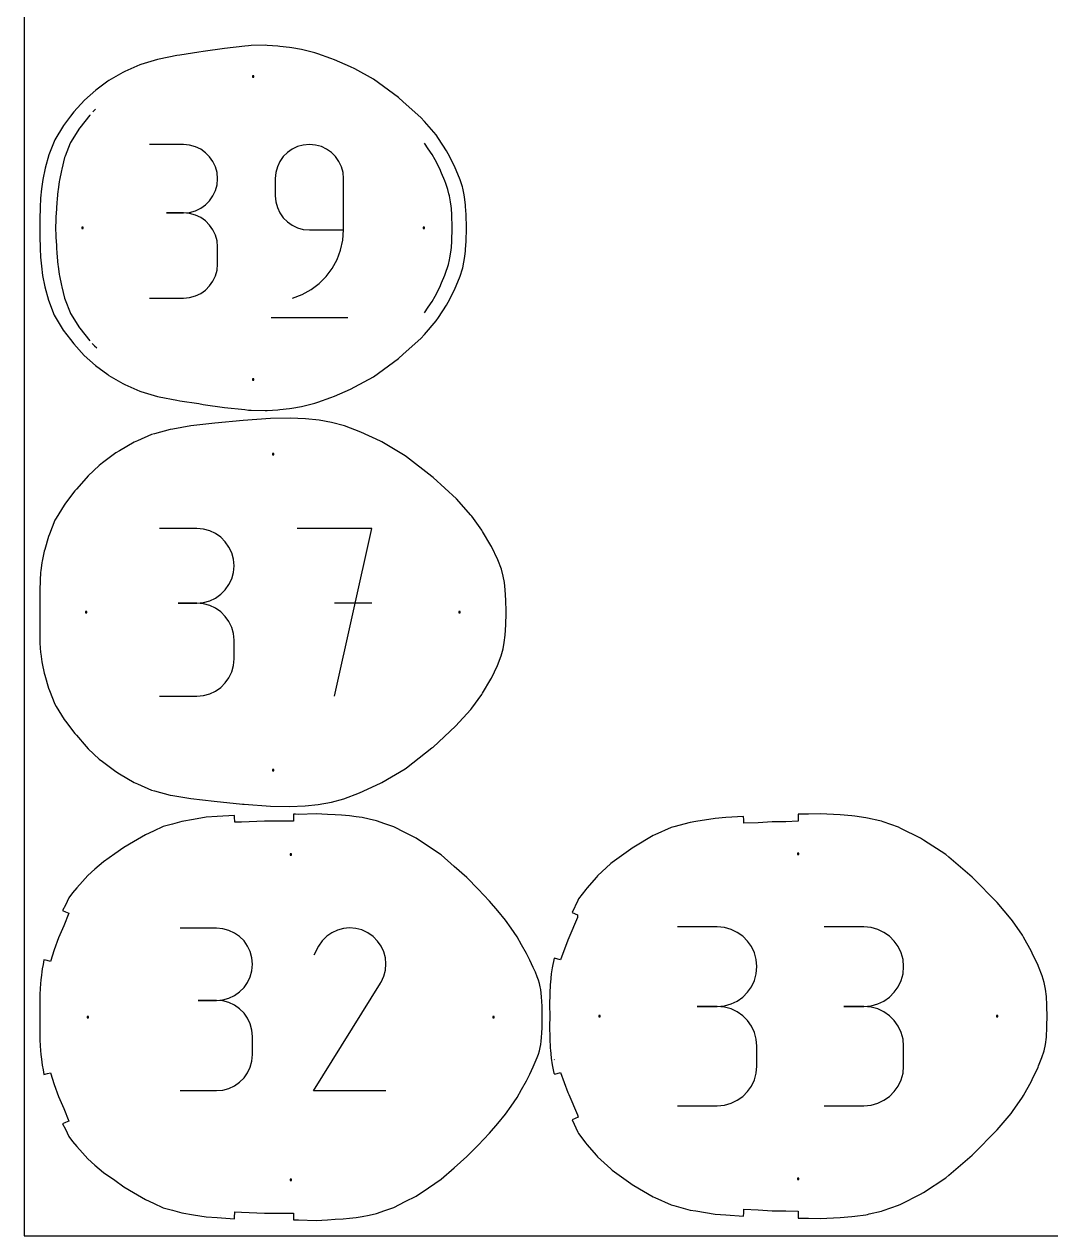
# Model space of a CAD drawing. Extents: x 0 to 90, y 0 to 90.
# Drawn here: x 0 to 43.8, y 0 to 51.7 of the extents above; entities that cross this region are included whole.
import ezdxf

# ---------------------------------------------------------------- set-up
doc = ezdxf.new("R2010")
doc.units = 0

msp = doc.modelspace()

# ---------------------------------------------------------------- linework, layer by layer
at = {"layer": 'annotation', "color": 1}
for p, q in [((2.805543, 47.859794), (2.366152, 47.319084)), ((2.806683, 47.861131), (2.805543, 47.859794)), ((3.038757, 48.105895), (2.925299, 47.99036)), ((2.354787, 47.304223), (1.981217, 46.693405)), ((2.355851, 47.3056), (2.354787, 47.304223)), ((2.366152, 47.319084), (2.355851, 47.3056)), ((1.956103, 46.652167), (1.745024, 46.098729)), ((1.981217, 46.693405), (1.956103, 46.652167)), ((6.798304, 46.594569), (5.341192, 46.594569)), ((7.060369, 46.571046), (6.798304, 46.594569)), ((7.306963, 46.503258), (7.060369, 46.571046)), ((11.911244, 46.578653), (11.664938, 46.510826)), ((12.172768, 46.602182), (11.911244, 46.578653)), ((12.434833, 46.578653), (12.172768, 46.602182)), ((12.172768, 46.602182), (12.172768, 46.602182)), ((12.681427, 46.510826), (12.434833, 46.578653)), ((17.239667, 46.420851), (17.086964, 46.65965)), ((1.745024, 46.098729), (1.72227, 46.040687)), ((7.533985, 46.395374), (7.306963, 46.503258)), ((7.737333, 46.251562), (7.533985, 46.395374)), ((7.912905, 46.075992), (7.737333, 46.251562)), ((8.056602, 45.872833), (7.912905, 46.075992)), ((11.058843, 46.082899), (10.914927, 45.879227)), ((11.234585, 46.258813), (11.058843, 46.082899)), ((11.438001, 46.402834), (11.234585, 46.258813)), ((11.664938, 46.510826), (11.438001, 46.402834)), ((12.908449, 46.402834), (12.681427, 46.510826)), ((13.111797, 46.258813), (12.908449, 46.402834)), ((13.287369, 46.082899), (13.111797, 46.258813)), ((13.431066, 45.879227), (13.287369, 46.082899)), ((17.407947, 46.178649), (17.239667, 46.420851)), ((17.537649, 45.944448), (17.412082, 46.172442)), ((1.605596, 45.550048), (1.589643, 45.489146)), ((1.72227, 46.040687), (1.605596, 45.550048)), ((8.16432, 45.646254), (8.056602, 45.872833)), ((8.231958, 45.400425), (8.16432, 45.646254)), ((10.806989, 45.651931), (10.739181, 45.405148)), ((10.914927, 45.879227), (10.806989, 45.651931)), ((13.538784, 45.651931), (13.431066, 45.879227)), ((13.606422, 45.405148), (13.538784, 45.651931)), ((17.732437, 45.566386), (17.537649, 45.944448)), ((17.81523, 45.381695), (17.732437, 45.566386)), ((1.495849, 45.018939), (1.443246, 44.665164)), ((1.508345, 45.079079), (1.495849, 45.018939)), ((1.589643, 45.489146), (1.508345, 45.079079)), ((8.255416, 45.139514), (8.231958, 45.400425)), ((8.231958, 44.877379), (8.255416, 45.139514)), ((8.255416, 45.139514), (8.255416, 45.139514)), ((10.739181, 45.405148), (10.715656, 45.143012)), ((10.715656, 45.143012), (10.715656, 44.413427)), ((13.62988, 45.143012), (13.606422, 45.405148)), ((13.62988, 42.954669), (13.62988, 45.143012)), ((13.62988, 45.143012), (13.62988, 45.143012)), ((17.950721, 45.056173), (17.81523, 45.381695)), ((17.999575, 44.928551), (17.950721, 45.056173)), ((1.43478, 44.604763), (1.404276, 44.279277)), ((1.443246, 44.665164), (1.43478, 44.604763)), ((8.056602, 44.4033), (8.16432, 44.630595)), ((8.16432, 44.630595), (8.231958, 44.877379)), ((18.080706, 44.686376), (17.999575, 44.928551)), ((18.125418, 44.500425), (18.080706, 44.686376)), ((18.153392, 44.403641), (18.125418, 44.500425)), ((1.397073, 44.160433), (1.376759, 43.839874)), ((1.399561, 44.219487), (1.397073, 44.160433)), ((1.404276, 44.279277), (1.399561, 44.219487)), ((7.533985, 43.879692), (7.737333, 44.023713)), ((7.737333, 44.023713), (7.912905, 44.199627)), ((7.912905, 44.199627), (8.056602, 44.4033)), ((10.715656, 44.413427), (10.715656, 44.413427)), ((10.715656, 44.413427), (10.739181, 44.151306)), ((10.739181, 44.151306), (10.806989, 43.90456)), ((18.170441, 44.317239), (18.153392, 44.403641)), ((18.199517, 44.154232), (18.170441, 44.317239)), ((18.219741, 43.965106), (18.199517, 44.154232)), ((1.35541, 43.506901), (1.353123, 43.442759)), ((1.376759, 43.839874), (1.35541, 43.506901)), ((6.798304, 43.680345), (6.068719, 43.680345)), ((6.068719, 43.680345), (6.798304, 43.680345)), ((6.798304, 43.680345), (7.060369, 43.703873)), ((7.060369, 43.656822), (6.798304, 43.680345)), ((6.798304, 43.680345), (6.798304, 43.680345)), ((7.060369, 43.703873), (7.306963, 43.771701)), ((7.306963, 43.589034), (7.060369, 43.656822)), ((7.306963, 43.771701), (7.533985, 43.879692)), ((7.533985, 43.48115), (7.306963, 43.589034)), ((7.737333, 43.337338), (7.533985, 43.48115)), ((10.806989, 43.90456), (10.914927, 43.677319)), ((10.914927, 43.677319), (11.058843, 43.473712)), ((11.058843, 43.473712), (11.234585, 43.297866)), ((18.230221, 43.869018), (18.219741, 43.965106)), ((18.248322, 43.604722), (18.230221, 43.869018)), ((18.256505, 43.478996), (18.248322, 43.604722)), ((18.265057, 43.177105), (18.256505, 43.478996)), ((1.352038, 43.376637), (1.341161, 43.036557)), ((1.341161, 43.036557), (1.352042, 42.696528)), ((1.353123, 43.442759), (1.352038, 43.376637)), ((7.912905, 43.161768), (7.737333, 43.337338)), ((8.056602, 42.958609), (7.912905, 43.161768)), ((8.16432, 42.73203), (8.056602, 42.958609)), ((11.234585, 43.297866), (11.438001, 43.15391)), ((11.438001, 43.15391), (11.664938, 43.045973)), ((11.664938, 43.045973), (11.911244, 42.978183)), ((11.911244, 42.978183), (12.172768, 42.954669)), ((12.172768, 42.954669), (13.62988, 42.954669)), ((13.597619, 42.512256), (13.62988, 42.954669)), ((18.265049, 42.896059), (18.268595, 43.036574)), ((18.268595, 43.036574), (18.265057, 43.177105)), ((1.352042, 42.696528), (1.353125, 42.630363)), ((1.353125, 42.630363), (1.374546, 42.295731)), ((8.231958, 42.486201), (8.16432, 42.73203)), ((8.255416, 42.22529), (8.231958, 42.486201)), ((13.50347, 42.087017), (13.597619, 42.512256)), ((18.23021, 42.20414), (18.248327, 42.468433)), ((18.248327, 42.468433), (18.256534, 42.594129)), ((18.256534, 42.594129), (18.265049, 42.896059)), ((1.374546, 42.295731), (1.376773, 42.233266)), ((1.376773, 42.233266), (1.397094, 41.912722)), ((1.397094, 41.912722), (1.399545, 41.853659)), ((8.255416, 41.495705), (8.255416, 42.22529)), ((8.255416, 42.22529), (8.255416, 42.22529)), ((13.351387, 41.684301), (13.50347, 42.087017)), ((18.170458, 41.755929), (18.199552, 41.918969)), ((18.199552, 41.918969), (18.219779, 42.10807)), ((18.219779, 42.10807), (18.23021, 42.20414)), ((1.399545, 41.853659), (1.404252, 41.793839)), ((1.404252, 41.793839), (1.434752, 41.468359)), ((1.434752, 41.468359), (1.443236, 41.407934)), ((1.443236, 41.407934), (1.495842, 41.05416)), ((8.231958, 41.234686), (8.255416, 41.495705)), ((13.145322, 41.309454), (13.351387, 41.684301)), ((18.080711, 41.386781), (18.108674, 41.483541)), ((18.108674, 41.483541), (18.153423, 41.669505)), ((18.153423, 41.669505), (18.170458, 41.755929)), ((1.495842, 41.05416), (1.50833, 40.994013)), ((1.50833, 40.994013), (1.589633, 40.583955)), ((8.056602, 40.762204), (8.16432, 40.988799)), ((8.16432, 40.988799), (8.231958, 41.234686)), ((12.587054, 40.664763), (12.889227, 40.967826)), ((12.889227, 40.967826), (13.145322, 41.309454)), ((17.815245, 40.691349), (17.950749, 41.016938)), ((17.950749, 41.016938), (17.999578, 41.144538)), ((17.999578, 41.144538), (18.080711, 41.386781)), ((1.589633, 40.583955), (1.605604, 40.523031)), ((1.605604, 40.523031), (1.72226, 40.032404)), ((7.533985, 40.239754), (7.737333, 40.383522)), ((7.737333, 40.383522), (7.912905, 40.559058)), ((7.912905, 40.559058), (8.056602, 40.762204)), ((11.860285, 40.195724), (12.242756, 40.405613)), ((12.242756, 40.405613), (12.587054, 40.664763)), ((17.537656, 40.128615), (17.732485, 40.506711)), ((17.732485, 40.506711), (17.815245, 40.691349)), ((1.72226, 40.032404), (1.745022, 39.97435)), ((1.745022, 39.97435), (1.956082, 39.420913)), ((5.341192, 40.040651), (6.798304, 40.040651)), ((6.798304, 40.040651), (7.060369, 40.06416)), ((6.798304, 40.040651), (6.798304, 40.040651)), ((7.060369, 40.06416), (7.306963, 40.131914)), ((7.306963, 40.131914), (7.533985, 40.239754)), ((11.443594, 40.040445), (11.860285, 40.195724)), ((11.443594, 40.040445), (11.443594, 40.040445)), ((17.23975, 39.652264), (17.407868, 39.894258)), ((17.41216, 39.900701), (17.537656, 40.128615)), ((1.956082, 39.420913), (1.981222, 39.379644)), ((1.981222, 39.379644), (2.354772, 38.768845)), ((17.087029, 39.41346), (17.23975, 39.652264)), ((10.533568, 39.220228), (13.814436, 39.220228)), ((2.354772, 38.768845), (2.355863, 38.767442)), ((2.355863, 38.767442), (2.366345, 38.753714)), ((2.366345, 38.753714), (2.80551, 38.213275)), ((2.80551, 38.213275), (2.80647, 38.21215)), ((2.901615, 38.108492), (3.00573, 38.006746)), ((3.00573, 38.006746), (3.092073, 37.919823)), ((7.363337, 30.200418), (5.771644, 30.200418)), ((7.649607, 30.174723), (7.363337, 30.200418)), ((7.918977, 30.100674), (7.649607, 30.174723)), ((8.166967, 29.982825), (7.918977, 30.100674)), ((14.830156, 30.208734), (11.642725, 30.208734)), ((13.236665, 23.040948), (14.830156, 30.208734)), ((8.389096, 29.825731), (8.166967, 29.982825)), ((8.580885, 29.633945), (8.389096, 29.825731)), ((8.737853, 29.412022), (8.580885, 29.633945)), ((8.85552, 29.164516), (8.737853, 29.412022)), ((8.929406, 28.895982), (8.85552, 29.164516)), ((8.95503, 28.610973), (8.929406, 28.895982)), ((8.929406, 28.324626), (8.95503, 28.610973)), ((8.95503, 28.610973), (8.95503, 28.610973)), ((8.737853, 27.806761), (8.85552, 28.05505)), ((8.85552, 28.05505), (8.929406, 28.324626)), ((8.389096, 27.392115), (8.580885, 27.584277)), ((8.580885, 27.584277), (8.737853, 27.806761)), ((7.363337, 27.017033), (6.566367, 27.017033)), ((6.566367, 27.017033), (7.363337, 27.017033)), ((7.363337, 27.017033), (7.649607, 27.042734)), ((7.649607, 26.991338), (7.363337, 27.017033)), ((7.363337, 27.017033), (7.363337, 27.017033)), ((7.649607, 27.042734), (7.918977, 27.116826)), ((7.918977, 26.917289), (7.649607, 26.991338)), ((7.918977, 27.116826), (8.166967, 27.234792)), ((8.166967, 26.79944), (7.918977, 26.917289)), ((8.166967, 27.234792), (8.389096, 27.392115)), ((14.830156, 27.016808), (13.236665, 27.016808)), ((8.389096, 26.642345), (8.166967, 26.79944)), ((8.580885, 26.450559), (8.389096, 26.642345)), ((8.737853, 26.228637), (8.580885, 26.450559)), ((8.85552, 25.981131), (8.737853, 26.228637)), ((8.929406, 25.712596), (8.85552, 25.981131)), ((8.95503, 25.427588), (8.929406, 25.712596)), ((8.95503, 24.630618), (8.95503, 25.427588)), ((8.95503, 25.427588), (8.95503, 25.427588)), ((8.85552, 24.076893), (8.929406, 24.34549)), ((8.929406, 24.34549), (8.95503, 24.630618)), ((8.580885, 23.607461), (8.737853, 23.829369)), ((8.737853, 23.829369), (8.85552, 24.076893)), ((8.166967, 23.258666), (8.389096, 23.415712)), ((8.389096, 23.415712), (8.580885, 23.607461)), ((5.771644, 23.041172), (7.363337, 23.041172)), ((7.363337, 23.041172), (7.649607, 23.066853)), ((7.363337, 23.041172), (7.363337, 23.041172)), ((7.649607, 23.066853), (7.918977, 23.140865)), ((7.918977, 23.140865), (8.166967, 23.258666)), ((8.380237, 17.825456), (8.380068, 17.825445)), ((2.030684, 14.375602), (2.030565, 14.37545)), ((8.200429, 13.138551), (6.657004, 13.138551)), ((8.478018, 13.113635), (8.200429, 13.138551)), ((8.739219, 13.041831), (8.478018, 13.113635)), ((8.979689, 12.927556), (8.739219, 13.041831)), ((13.130887, 12.943409), (12.911648, 12.792227)), ((13.370522, 13.053856), (13.130887, 12.943409)), ((13.624682, 13.122043), (13.370522, 13.053856)), ((13.887498, 13.146445), (13.624682, 13.122043)), ((14.153101, 13.125538), (13.887498, 13.146445)), ((14.415624, 13.057797), (14.153101, 13.125538)), ((14.669195, 12.941698), (14.415624, 13.057797)), ((14.895987, 12.780653), (14.669195, 12.941698)), ((14.669195, 12.941698), (14.669195, 12.941698)), ((29.578262, 13.186865), (27.88081, 13.186865)), ((29.883553, 13.159463), (29.578262, 13.186865)), ((30.170821, 13.080493), (29.883553, 13.159463)), ((30.435288, 12.954814), (30.170821, 13.080493)), ((30.672177, 12.787282), (30.435288, 12.954814)), ((35.839684, 13.186865), (34.142232, 13.186865)), ((36.144975, 13.159463), (35.839684, 13.186865)), ((36.432243, 13.080493), (36.144975, 13.159463)), ((36.69671, 12.954814), (36.432243, 13.080493)), ((36.933599, 12.787282), (36.69671, 12.954814)), ((9.195082, 12.775226), (8.979689, 12.927556)), ((9.381055, 12.589256), (9.195082, 12.775226)), ((9.533263, 12.374062), (9.381055, 12.589256)), ((12.718672, 12.601834), (12.557828, 12.373756)), ((12.911648, 12.792227), (12.718672, 12.601834)), ((15.085611, 12.587401), (14.895987, 12.780653)), ((15.236378, 12.367863), (15.085611, 12.587401)), ((30.876709, 12.582753), (30.672177, 12.787282)), ((31.044107, 12.346084), (30.876709, 12.582753)), ((37.138131, 12.582753), (36.933599, 12.787282)), ((37.305529, 12.346084), (37.138131, 12.582753)), ((9.647362, 12.134062), (9.533263, 12.374062)), ((9.719007, 11.873671), (9.647362, 12.134062)), ((12.557828, 12.373756), (12.355147, 11.984957)), ((15.346604, 12.127964), (15.236378, 12.367863)), ((15.414603, 11.873624), (15.346604, 12.127964)), ((31.169592, 12.082133), (31.044107, 12.346084)), ((31.248387, 11.795756), (31.169592, 12.082133)), ((37.431014, 12.082133), (37.305529, 12.346084)), ((37.509809, 11.795756), (37.431014, 12.082133)), ((9.743854, 11.597305), (9.719007, 11.873671)), ((9.719007, 11.319642), (9.743854, 11.597305)), ((9.743854, 11.597305), (9.743854, 11.597305)), ((15.438688, 11.610769), (15.414603, 11.873624)), ((15.417173, 11.345319), (15.438688, 11.610769)), ((31.275714, 11.49181), (31.248387, 11.795756)), ((31.248387, 11.186437), (31.275714, 11.49181)), ((31.275714, 11.49181), (31.275714, 11.49181)), ((37.537136, 11.49181), (37.509809, 11.795756)), ((37.509809, 11.186437), (37.537136, 11.49181)), ((37.537136, 11.49181), (37.537136, 11.49181)), ((9.533263, 10.817481), (9.647362, 11.05824)), ((9.647362, 11.05824), (9.719007, 11.319642)), ((15.230599, 10.830331), (15.348372, 11.083199)), ((15.348372, 11.083199), (15.417173, 11.345319)), ((31.044107, 10.634162), (31.169592, 10.898949)), ((31.169592, 10.898949), (31.248387, 11.186437)), ((37.305529, 10.634162), (37.431014, 10.898949)), ((37.431014, 10.898949), (37.509809, 11.186437)), ((8.979689, 10.262857), (9.195082, 10.415409)), ((9.195082, 10.415409), (9.381055, 10.601743)), ((9.381055, 10.601743), (9.533263, 10.817481)), ((12.350788, 6.196133), (15.203139, 10.788051)), ((15.203139, 10.788051), (15.206549, 10.792271)), ((15.203139, 10.788051), (15.203139, 10.788051)), ((15.206549, 10.792271), (15.209819, 10.796526)), ((15.209819, 10.796526), (15.21297, 10.800853)), ((15.21297, 10.800853), (15.216025, 10.805288)), ((15.216025, 10.805288), (15.219004, 10.809866)), ((15.219004, 10.809866), (15.22193, 10.814623)), ((15.22193, 10.814623), (15.224823, 10.819596)), ((15.224823, 10.819596), (15.227706, 10.82482)), ((15.227706, 10.82482), (15.230599, 10.830331)), ((15.230599, 10.830331), (15.230599, 10.830331)), ((30.672177, 10.191965), (30.876709, 10.396895)), ((30.876709, 10.396895), (31.044107, 10.634162)), ((36.933599, 10.191965), (37.138131, 10.396895)), ((37.138131, 10.396895), (37.305529, 10.634162)), ((8.200429, 10.051701), (7.427627, 10.051701)), ((7.427627, 10.051701), (8.200429, 10.051701)), ((8.200429, 10.051701), (8.478018, 10.076623)), ((8.478018, 10.026785), (8.200429, 10.051701)), ((8.200429, 10.051701), (8.200429, 10.051701)), ((8.478018, 10.076623), (8.739219, 10.148468)), ((8.739219, 9.954981), (8.478018, 10.026785)), ((8.739219, 10.148468), (8.979689, 10.262857)), ((8.979689, 9.840706), (8.739219, 9.954981)), ((9.195082, 9.688376), (8.979689, 9.840706)), ((29.883553, 9.81937), (30.170821, 9.898385)), ((30.170821, 9.898385), (30.435288, 10.024189)), ((30.435288, 10.024189), (30.672177, 10.191965)), ((36.144975, 9.81937), (36.432243, 9.898385)), ((36.432243, 9.898385), (36.69671, 10.024189)), ((36.69671, 10.024189), (36.933599, 10.191965)), ((9.381055, 9.502406), (9.195082, 9.688376)), ((9.533263, 9.287213), (9.381055, 9.502406)), ((29.578262, 9.791961), (28.728337, 9.791961)), ((28.728337, 9.791961), (29.578262, 9.791961)), ((29.578262, 9.791961), (29.883553, 9.81937)), ((29.883553, 9.764559), (29.578262, 9.791961)), ((29.578262, 9.791961), (29.578262, 9.791961)), ((30.170821, 9.685589), (29.883553, 9.764559)), ((30.435288, 9.55991), (30.170821, 9.685589)), ((30.672177, 9.392377), (30.435288, 9.55991)), ((30.876709, 9.187849), (30.672177, 9.392377)), ((35.839684, 9.791961), (34.989759, 9.791961)), ((34.989759, 9.791961), (35.839684, 9.791961)), ((35.839684, 9.791961), (36.144975, 9.81937)), ((36.144975, 9.764559), (35.839684, 9.791961)), ((35.839684, 9.791961), (35.839684, 9.791961)), ((36.432243, 9.685589), (36.144975, 9.764559)), ((36.69671, 9.55991), (36.432243, 9.685589)), ((36.933599, 9.392377), (36.69671, 9.55991)), ((37.138131, 9.187849), (36.933599, 9.392377)), ((9.647362, 9.047212), (9.533263, 9.287213)), ((9.719007, 8.786821), (9.647362, 9.047212)), ((31.044107, 8.95118), (30.876709, 9.187849)), ((31.169592, 8.687229), (31.044107, 8.95118)), ((37.305529, 8.95118), (37.138131, 9.187849)), ((37.431014, 8.687229), (37.305529, 8.95118)), ((9.743854, 8.510455), (9.719007, 8.786821)), ((9.743854, 7.737653), (9.743854, 8.510455)), ((9.743854, 8.510455), (9.743854, 8.510455)), ((31.248387, 8.400852), (31.169592, 8.687229)), ((31.275714, 8.096906), (31.248387, 8.400852)), ((37.509809, 8.400852), (37.431014, 8.687229)), ((37.537136, 8.096906), (37.509809, 8.400852)), ((31.275714, 7.246981), (31.275714, 8.096906)), ((31.275714, 8.096906), (31.275714, 8.096906)), ((37.537136, 7.246981), (37.537136, 8.096906)), ((37.537136, 8.096906), (37.537136, 8.096906)), ((0.846868, 7.506262), (0.846892, 7.506075)), ((9.647362, 7.20072), (9.719007, 7.461172)), ((9.719007, 7.461172), (9.743854, 7.737653)), ((22.62617, 7.521328), (22.626633, 7.517947)), ((31.248387, 6.942909), (31.275714, 7.246981)), ((37.509809, 6.942909), (37.537136, 7.246981)), ((9.195082, 6.559589), (9.381055, 6.745523)), ((9.381055, 6.745523), (9.533263, 6.960702)), ((9.533263, 6.960702), (9.647362, 7.20072)), ((31.169592, 6.656465), (31.248387, 6.942909)), ((37.431014, 6.656465), (37.509809, 6.942909)), ((8.200429, 6.196407), (8.478018, 6.221309)), ((8.478018, 6.221309), (8.739219, 6.293077)), ((8.739219, 6.293077), (8.979689, 6.407305)), ((8.979689, 6.407305), (9.195082, 6.559589)), ((30.876709, 6.155841), (31.044107, 6.392494)), ((31.044107, 6.392494), (31.169592, 6.656465)), ((37.138131, 6.155841), (37.305529, 6.392494)), ((37.305529, 6.392494), (37.431014, 6.656465)), ((6.657004, 6.196407), (8.200429, 6.196407)), ((8.200429, 6.196407), (8.200429, 6.196407)), ((15.437638, 6.196133), (12.350788, 6.196133)), ((30.170821, 5.658242), (30.435288, 5.78387)), ((30.435288, 5.78387), (30.672177, 5.951352)), ((30.672177, 5.951352), (30.876709, 6.155841)), ((36.432243, 5.658242), (36.69671, 5.78387)), ((36.69671, 5.78387), (36.933599, 5.951352)), ((36.933599, 5.951352), (37.138131, 6.155841)), ((27.88081, 5.551926), (29.578262, 5.551926)), ((29.578262, 5.551926), (29.883553, 5.579313)), ((29.578262, 5.551926), (29.578262, 5.551926)), ((29.883553, 5.579313), (30.170821, 5.658242)), ((34.142232, 5.551926), (35.839684, 5.551926)), ((35.839684, 5.551926), (36.144975, 5.579313)), ((35.839684, 5.551926), (35.839684, 5.551926)), ((36.144975, 5.579313), (36.432243, 5.658242)), ((2.030533, 4.296992), (2.030652, 4.29684)), ((8.380092, 0.846982), (8.380261, 0.84697))]:
    msp.add_line(p, q, dxfattribs=at)
at = {"layer": 'boundary', "color": 5}
for p, q in [((9.412244, 50.793602), (8.549095, 50.697342)), ((9.56986, 50.814714), (9.412244, 50.793602)), ((9.683296, 50.822297), (9.56986, 50.814714)), ((10.282837, 50.837031), (9.683296, 50.822297)), ((10.364767, 50.828039), (10.282837, 50.837031)), ((10.819843, 50.798035), (10.364767, 50.828039)), ((10.909832, 50.786948), (10.819843, 50.798035)), ((11.325618, 50.747909), (10.909832, 50.786948)), ((11.425029, 50.730186), (11.325618, 50.747909)), ((11.841195, 50.661935), (11.425029, 50.730186)), ((5.684284, 50.230596), (4.983438, 50.015388)), ((5.753742, 50.247671), (5.684284, 50.230596)), ((6.512867, 50.395692), (5.753742, 50.247671)), ((6.635833, 50.419112), (6.512867, 50.395692)), ((7.454657, 50.538764), (6.635833, 50.419112)), ((7.637568, 50.568745), (7.454657, 50.538764)), ((8.549095, 50.697342), (7.637568, 50.568745)), ((11.952827, 50.633219), (11.841195, 50.661935)), ((12.407005, 50.515309), (11.952827, 50.633219)), ((12.538626, 50.47129), (12.407005, 50.515309)), ((13.083726, 50.2792), (12.538626, 50.47129)), ((13.243221, 50.21554), (13.083726, 50.2792)), ((13.932014, 49.924762), (13.243221, 50.21554)), ((4.204519, 49.674503), (3.616683, 49.331719)), ((4.29327, 49.717883), (4.204519, 49.674503)), ((4.93321, 49.998502), (4.29327, 49.717883)), ((4.983438, 50.015388), (4.93321, 49.998502)), ((14.116752, 49.827215), (13.932014, 49.924762)), ((14.909345, 49.3875), (14.116752, 49.827215)), ((3.573204, 49.300625), (3.060981, 48.92729)), ((3.616683, 49.331719), (3.573204, 49.300625)), ((15.121731, 49.238159), (14.909345, 49.3875)), ((15.972709, 48.604141), (15.121731, 49.238159)), ((3.060981, 48.92729), (2.575331, 48.496811)), ((2.575331, 48.496811), (2.116949, 47.996987)), ((16.180326, 48.425163), (15.972709, 48.604141)), ((16.927791, 47.752348), (16.180326, 48.425163)), ((1.968012, 47.80405), (1.673122, 47.415715)), ((2.116949, 47.996987), (1.968012, 47.80405)), ((17.077883, 47.579946), (16.927791, 47.752348)), ((1.673122, 47.415715), (1.299216, 46.79511)), ((17.58052, 47.006855), (17.077883, 47.579946)), ((1.299216, 46.79511), (1.0472, 46.165932)), ((17.678798, 46.854267), (17.58052, 47.006855)), ((18.024783, 46.334943), (17.678798, 46.854267)), ((1.0472, 46.165932), (0.890166, 45.584883)), ((18.090298, 46.206346), (18.024783, 46.334943)), ((18.35438, 45.703733), (18.090298, 46.206346)), ((0.890166, 45.584883), (0.792246, 45.112183)), ((18.396393, 45.60081), (18.35438, 45.703733)), ((18.577597, 45.169324), (18.396393, 45.60081)), ((0.792246, 45.112183), (0.734578, 44.70443)), ((18.602123, 45.095418), (18.577597, 45.169324)), ((18.702548, 44.788362), (18.602123, 45.095418)), ((0.734578, 44.70443), (0.700251, 44.312037)), ((18.716077, 44.732121), (18.702548, 44.788362)), ((18.776223, 44.452131), (18.716077, 44.732121)), ((0.700251, 44.312037), (0.679944, 43.915016)), ((18.810509, 44.248999), (18.776223, 44.452131)), ((18.835406, 44.00765), (18.810509, 44.248999)), ((18.841521, 43.950453), (18.835406, 44.00765)), ((0.66479, 43.468833), (0.65875, 43.036564)), ((0.679128, 43.858716), (0.66479, 43.468833)), ((0.679944, 43.915016), (0.679128, 43.858716)), ((18.864729, 43.605124), (18.841521, 43.950453)), ((18.870207, 43.525187), (18.864729, 43.605124)), ((18.881394, 43.127848), (18.870207, 43.525187)), ((0.65875, 43.036564), (0.664871, 42.633501)), ((18.870223, 42.547936), (18.881395, 42.945278)), ((18.883974, 43.036559), (18.881394, 43.127848)), ((18.881395, 42.945278), (18.883974, 43.036559)), ((0.664871, 42.633501), (0.67913, 42.214419)), ((18.841545, 42.122694), (18.864749, 42.468032)), ((18.864749, 42.468032), (18.870223, 42.547936)), ((0.67913, 42.214419), (0.679945, 42.158114)), ((0.679945, 42.158114), (0.698135, 41.793434)), ((18.810534, 41.824168), (18.835431, 42.065517)), ((18.835431, 42.065517), (18.841545, 42.122694)), ((0.698135, 41.793434), (0.730141, 41.405597)), ((0.730141, 41.405597), (0.784365, 41.000021)), ((18.716107, 41.341001), (18.767457, 41.571729)), ((18.767457, 41.571729), (18.810534, 41.824168)), ((0.784365, 41.000021), (0.87864, 40.53006)), ((18.396406, 40.472243), (18.577629, 40.903779)), ((18.577629, 40.903779), (18.602146, 40.977668)), ((18.602146, 40.977668), (18.702582, 41.284773)), ((18.702582, 41.284773), (18.716107, 41.341001)), ((0.87864, 40.53006), (1.030242, 39.949606)), ((18.090305, 39.866678), (18.354409, 40.36935)), ((18.354409, 40.36935), (18.396406, 40.472243)), ((1.030242, 39.949606), (1.278362, 39.312313)), ((18.024817, 39.738138), (18.090305, 39.866678)), ((17.6788, 39.218755), (18.024817, 39.738138)), ((1.278362, 39.312313), (1.662011, 38.671806)), ((17.077869, 38.493076), (17.580559, 39.066225)), ((17.580559, 39.066225), (17.6788, 39.218755)), ((1.662011, 38.671806), (1.968525, 38.268331)), ((16.180284, 37.647833), (16.927821, 38.32072)), ((16.927821, 38.32072), (17.077869, 38.493076)), ((1.968525, 38.268331), (2.111541, 38.083133)), ((2.111541, 38.083133), (2.557858, 37.595705)), ((2.557858, 37.595705), (3.039539, 37.164138)), ((15.121693, 36.834852), (15.972746, 37.468924)), ((15.972746, 37.468924), (16.180284, 37.647833)), ((3.039539, 37.164138), (3.573222, 36.772395)), ((3.573222, 36.772395), (3.616649, 36.741339)), ((3.616649, 36.741339), (4.204548, 36.398504)), ((14.909376, 36.685558), (15.121693, 36.834852)), ((4.204548, 36.398504), (4.293174, 36.355185)), ((4.293174, 36.355185), (4.933174, 36.074539)), ((13.932059, 36.148294), (14.116717, 36.2458)), ((14.116717, 36.2458), (14.909376, 36.685558)), ((4.933174, 36.074539), (4.983327, 36.057676)), ((4.983327, 36.057676), (5.684241, 35.842446)), ((5.684241, 35.842446), (5.753621, 35.825392)), ((5.753621, 35.825392), (6.51283, 35.677346)), ((12.538633, 35.60175), (13.083772, 35.793854)), ((13.083772, 35.793854), (13.243212, 35.857493)), ((13.243212, 35.857493), (13.932059, 36.148294)), ((6.51283, 35.677346), (6.635696, 35.653944)), ((6.635696, 35.653944), (7.454632, 35.534271)), ((7.454632, 35.534271), (7.637436, 35.504306)), ((7.637436, 35.504306), (8.549068, 35.375696)), ((8.549068, 35.375696), (9.412329, 35.279419)), ((9.412329, 35.279419), (9.56984, 35.258317)), ((9.56984, 35.258317), (9.683202, 35.25074)), ((9.683202, 35.25074), (10.282866, 35.236)), ((10.282866, 35.236), (10.364747, 35.244989)), ((10.364747, 35.244989), (10.819921, 35.274999)), ((10.819921, 35.274999), (10.909861, 35.286082)), ((10.909861, 35.286082), (11.3257, 35.32513)), ((11.3257, 35.32513), (11.425056, 35.342842)), ((11.425056, 35.342842), (11.841266, 35.411112)), ((11.841266, 35.411112), (11.952847, 35.439817)), ((11.952847, 35.439817), (12.407058, 35.557745)), ((12.407058, 35.557745), (12.538633, 35.60175)), ((8.136368, 34.701483), (7.110387, 34.583174)), ((9.34991, 34.817599), (8.136368, 34.701483)), ((10.504823, 34.899917), (9.34991, 34.817599)), ((11.351498, 34.9185), (10.504823, 34.899917)), ((12.001459, 34.890479), (11.351498, 34.9185)), ((12.589616, 34.829011), (12.001459, 34.890479)), ((13.109138, 34.733911), (12.589616, 34.829011)), ((13.673989, 34.581305), (13.109138, 34.733911)), ((5.438978, 34.214319), (4.829839, 33.952437)), ((5.566352, 34.247999), (5.438978, 34.214319)), ((6.223654, 34.430895), (5.566352, 34.247999)), ((6.339928, 34.450131), (6.223654, 34.430895)), ((7.110387, 34.583174), (6.339928, 34.450131)), ((14.360746, 34.321437), (13.673989, 34.581305)), ((15.2077, 33.927556), (14.360746, 34.321437)), ((4.691535, 33.893679), (4.071941, 33.523762)), ((4.829839, 33.952437), (4.691535, 33.893679)), ((15.265994, 33.900069), (15.2077, 33.927556)), ((16.257351, 33.307351), (15.265994, 33.900069)), ((3.91201, 33.427807), (3.341136, 33.000731)), ((4.071941, 33.523762), (3.91201, 33.427807)), ((16.318933, 33.269985), (16.257351, 33.307351)), ((17.403938, 32.419646), (16.318933, 33.269985)), ((3.195507, 32.891031), (2.729809, 32.448983)), ((3.341136, 33.000731), (3.195507, 32.891031)), ((2.637626, 32.359067), (2.224554, 31.877934)), ((2.729809, 32.448983), (2.637626, 32.359067)), ((17.448135, 32.384667), (17.403938, 32.419646)), ((18.446987, 31.463987), (17.448135, 32.384667)), ((2.164467, 31.80521), (1.764473, 31.280822)), ((2.224554, 31.877934), (2.164467, 31.80521)), ((1.705797, 31.202695), (1.368534, 30.647239)), ((1.764473, 31.280822), (1.705797, 31.202695)), ((19.068464, 30.772621), (18.446987, 31.463987)), ((1.312785, 30.554699), (1.074189, 29.960185)), ((1.368534, 30.647239), (1.312785, 30.554699)), ((19.111017, 30.725417), (19.068464, 30.772621)), ((19.526038, 30.136507), (19.111017, 30.725417)), ((19.567381, 30.078112), (19.526038, 30.136507)), ((19.914805, 29.479335), (19.567381, 30.078112)), ((1.03592, 29.864932), (0.879428, 29.309501)), ((1.074189, 29.960185), (1.03592, 29.864932)), ((0.856335, 29.230237), (0.768027, 28.807643)), ((0.879428, 29.309501), (0.856335, 29.230237)), ((19.942579, 29.431547), (19.914805, 29.479335)), ((20.216158, 28.868006), (19.942579, 29.431547)), ((0.753745, 28.744365), (0.708553, 28.393693)), ((0.768027, 28.807643), (0.753745, 28.744365)), ((20.367876, 28.469406), (20.216158, 28.868006)), ((20.444891, 28.16961), (20.367876, 28.469406)), ((0.674073, 27.988543), (0.659469, 27.56727)), ((0.700783, 28.338514), (0.674073, 27.988543)), ((0.708553, 28.393693), (0.700783, 28.338514)), ((20.494091, 27.902706), (20.444891, 28.16961)), ((0.659469, 27.56727), (0.65986, 27.116785)), ((20.526873, 27.586411), (20.494091, 27.902706)), ((20.554649, 27.138537), (20.526873, 27.586411)), ((0.65986, 27.116785), (0.660198, 27.063562)), ((0.660198, 27.063562), (0.663947, 26.624881)), ((20.566545, 26.657083), (20.554649, 27.138537)), ((0.663947, 26.624881), (0.660203, 26.186232)), ((20.552945, 26.083152), (20.566545, 26.592677)), ((20.566545, 26.592677), (20.566545, 26.657083)), ((0.659865, 26.13296), (0.658756, 25.71308)), ((0.660203, 26.186232), (0.659865, 26.13296)), ((20.524787, 25.644275), (20.552945, 26.083152)), ((0.658756, 25.71308), (0.670803, 25.305514)), ((20.491272, 25.332966), (20.524787, 25.644275)), ((0.670803, 25.305514), (0.700782, 24.911244)), ((0.700782, 24.911244), (0.708555, 24.85605)), ((0.708555, 24.85605), (0.753739, 24.505384)), ((20.361983, 24.765452), (20.441224, 25.067067)), ((20.441224, 25.067067), (20.491272, 25.332966)), ((0.753739, 24.505384), (0.768028, 24.442072)), ((0.768028, 24.442072), (0.856329, 24.019497)), ((19.942601, 23.818179), (20.203908, 24.356639)), ((20.203908, 24.356639), (20.361983, 24.765452)), ((0.856329, 24.019497), (0.879437, 23.940177)), ((0.879437, 23.940177), (1.035913, 23.384789)), ((19.914777, 23.770302), (19.942601, 23.818179)), ((1.035913, 23.384789), (1.074204, 23.289478)), ((1.074204, 23.289478), (1.312771, 22.695016)), ((19.5674, 23.171608), (19.914777, 23.770302)), ((19.111036, 22.524297), (19.526007, 23.113141)), ((19.526007, 23.113141), (19.5674, 23.171608)), ((1.312771, 22.695016), (1.36856, 22.602408)), ((1.36856, 22.602408), (1.705781, 22.047019)), ((18.414585, 21.755697), (19.068408, 22.47701)), ((19.068408, 22.47701), (19.111036, 22.524297)), ((1.705781, 22.047019), (1.764493, 21.968845)), ((1.764493, 21.968845), (2.164445, 21.444503)), ((17.448153, 20.865034), (18.414585, 21.755697)), ((2.164445, 21.444503), (2.224581, 21.371718)), ((2.224581, 21.371718), (2.637595, 20.890643)), ((2.637595, 20.890643), (2.729853, 20.800654)), ((2.729853, 20.800654), (3.19548, 20.358676)), ((16.318948, 19.979714), (17.403794, 20.829926)), ((17.403794, 20.829926), (17.448153, 20.865034)), ((3.19548, 20.358676), (3.341189, 20.248915)), ((3.341189, 20.248915), (3.911984, 19.821893)), ((3.911984, 19.821893), (4.071997, 19.725887)), ((4.071997, 19.725887), (4.691506, 19.356015)), ((15.266017, 19.349627), (16.257247, 19.942276)), ((16.257247, 19.942276), (16.318948, 19.979714)), ((4.691506, 19.356015), (4.82988, 19.297228)), ((4.82988, 19.297228), (5.438943, 19.03537)), ((14.316936, 18.911776), (15.207598, 19.322081)), ((15.207598, 19.322081), (15.266017, 19.349627)), ((5.438943, 19.03537), (5.566404, 19.001665)), ((5.566404, 19.001665), (6.223619, 18.818791)), ((6.223619, 18.818791), (6.339996, 18.799536)), ((6.339996, 18.799536), (7.110355, 18.66651)), ((7.110355, 18.66651), (8.100762, 18.552061)), ((13.109197, 18.515787), (13.638876, 18.658897)), ((13.638876, 18.658897), (14.316936, 18.911776)), ((8.100762, 18.552061), (9.310831, 18.435184)), ((9.310831, 18.435184), (9.386784, 18.430012)), ((9.386784, 18.430012), (10.504808, 18.349767)), ((10.504808, 18.349767), (11.32356, 18.331824)), ((11.32356, 18.331824), (11.986776, 18.358701)), ((11.986776, 18.358701), (12.549811, 18.414223)), ((12.549811, 18.414223), (13.109197, 18.515787)), ((6.730356, 17.697648), (6.329391, 17.58163)), ((7.222136, 17.780909), (6.730356, 17.697648)), ((7.76898, 17.87003), (7.222136, 17.780909)), ((8.234844, 17.898725), (7.76898, 17.87003)), ((8.975061, 17.948172), (8.234844, 17.898725)), ((8.977826, 17.888011), (8.975061, 17.948172)), ((8.9897, 17.655323), (8.977826, 17.888011)), ((9.273357, 17.661009), (8.9897, 17.655323)), ((10.256518, 17.701812), (9.273357, 17.661009)), ((11.22075, 17.702582), (10.256518, 17.701812)), ((11.495423, 17.702817), (11.22075, 17.702582)), ((11.496324, 17.763447), (11.495423, 17.702817)), ((11.573773, 17.998446), (11.495622, 17.997811)), ((11.495622, 17.997811), (11.496324, 17.763447)), ((11.705473, 17.996589), (11.573773, 17.998446)), ((12.465475, 18.013681), (11.705473, 17.996589)), ((12.950485, 17.987402), (12.465475, 18.013681)), ((13.27543, 17.970419), (12.950485, 17.987402)), ((13.536395, 17.955262), (13.27543, 17.970419)), ((13.886277, 17.926934), (13.536395, 17.955262)), ((14.161436, 17.886861), (13.886277, 17.926934)), ((14.429382, 17.855312), (14.161436, 17.886861)), ((14.724234, 17.791059), (14.429382, 17.855312)), ((15.032323, 17.725999), (14.724234, 17.791059)), ((15.392762, 17.597678), (15.032323, 17.725999)), ((15.772276, 17.459562), (15.392762, 17.597678)), ((28.426048, 17.6475), (27.722494, 17.457867)), ((28.669734, 17.687213), (28.426048, 17.6475)), ((29.495746, 17.822031), (28.669734, 17.687213)), ((29.940777, 17.856865), (29.495746, 17.822031)), ((30.703996, 17.909049), (29.940777, 17.856865)), ((30.711243, 17.76704), (30.703996, 17.909049)), ((30.721337, 17.615985), (30.711243, 17.76704)), ((31.321354, 17.640886), (30.721337, 17.615985)), ((31.918306, 17.681887), (31.321354, 17.640886)), ((32.506771, 17.682357), (31.918306, 17.681887)), ((33.03499, 17.70183), (32.506771, 17.682357)), ((33.478727, 18.000861), (33.031749, 17.996856)), ((33.031749, 17.996856), (33.032178, 17.853824)), ((33.032178, 17.853824), (33.03499, 17.70183)), ((34.000714, 18.013681), (33.478727, 18.000861)), ((34.258192, 18.000018), (34.000714, 18.013681)), ((34.826823, 17.969585), (34.258192, 18.000018)), ((35.328693, 17.92836), (34.826823, 17.969585)), ((35.447891, 17.915515), (35.328693, 17.92836)), ((35.916465, 17.847493), (35.447891, 17.915515)), ((35.991133, 17.833948), (35.916465, 17.847493)), ((36.516402, 17.719624), (35.991133, 17.833948)), ((36.584858, 17.703357), (36.516402, 17.719624)), ((36.667093, 17.673894), (36.584858, 17.703357)), ((37.313033, 17.44393), (36.667093, 17.673894)), ((5.169848, 17.126091), (4.665309, 16.829028)), ((5.518038, 17.282232), (5.169848, 17.126091)), ((5.93008, 17.473384), (5.518038, 17.282232)), ((6.329391, 17.58163), (5.93008, 17.473384)), ((16.240107, 17.227958), (15.772276, 17.459562)), ((16.726391, 16.977056), (16.240107, 17.227958)), ((26.847678, 17.089252), (26.019757, 16.598742)), ((26.916148, 17.118835), (26.847678, 17.089252)), ((27.608222, 17.428324), (26.916148, 17.118835)), ((27.722494, 17.457867), (27.608222, 17.428324)), ((37.421349, 17.392041), (37.313033, 17.44393)), ((38.259746, 16.976986), (37.421349, 17.392041)), ((4.255627, 16.586287), (3.862182, 16.305081)), ((4.665309, 16.829028), (4.255627, 16.586287)), ((17.257511, 16.62954), (16.726391, 16.977056)), ((17.799722, 16.260902), (17.257511, 16.62954)), ((25.948987, 16.556756), (25.885652, 16.510308)), ((26.019757, 16.598742), (25.948987, 16.556756)), ((38.384999, 16.897887), (38.259746, 16.976986)), ((39.33683, 16.275097), (38.384999, 16.897887)), ((3.862182, 16.305081), (3.376037, 15.968018)), ((18.347006, 15.769584), (17.799722, 16.260902)), ((25.885652, 16.510308), (25.096472, 15.945871)), ((39.469875, 16.164005), (39.33683, 16.275097)), ((40.456105, 15.310841), (39.469875, 16.164005)), ((3.020021, 15.662016), (2.718297, 15.384589)), ((3.376037, 15.968018), (3.020021, 15.662016)), ((18.897321, 15.29352), (18.347006, 15.769584)), ((25.043898, 15.89477), (24.474099, 15.370743)), ((25.096472, 15.945871), (25.043898, 15.89477)), ((2.492164, 15.127466), (2.238996, 14.863371)), ((2.718297, 15.384589), (2.492164, 15.127466)), ((19.382519, 14.802279), (18.897321, 15.29352)), ((24.428592, 15.31457), (24.017253, 14.846374)), ((24.474099, 15.370743), (24.428592, 15.31457)), ((40.573559, 15.196394), (40.456105, 15.310841)), ((41.443091, 14.316032), (40.573559, 15.196394)), ((2.063798, 14.639999), (1.900404, 14.427479)), ((2.238996, 14.863371), (2.063798, 14.639999)), ((19.863862, 14.294001), (19.382519, 14.802279)), ((23.973109, 14.78671), (23.659807, 14.387144)), ((24.017253, 14.846374), (23.973109, 14.78671)), ((1.7574, 14.119392), (1.640067, 13.891379)), ((1.900404, 14.427479), (1.7574, 14.119392)), ((20.208267, 13.874463), (19.863862, 14.294001)), ((23.623755, 14.318121), (23.384405, 13.802468)), ((23.659807, 14.387144), (23.623755, 14.318121)), ((41.52157, 14.226866), (41.443091, 14.316032)), ((42.123311, 13.522483), (41.52157, 14.226866)), ((1.640067, 13.891379), (1.764484, 13.837119)), ((1.904281, 13.774975), (1.683505, 13.239538)), ((1.764484, 13.837119), (1.904281, 13.774975)), ((20.544029, 13.481429), (20.208267, 13.874463)), ((20.7823, 13.138118), (20.544029, 13.481429)), ((23.6113, 13.588384), (23.245177, 12.720655)), ((23.384405, 13.802468), (23.618386, 13.698455)), ((23.618386, 13.698455), (23.6113, 13.588384)), ((42.177161, 13.445271), (42.123311, 13.522483)), ((1.683505, 13.239538), (1.464761, 12.721102)), ((21.035572, 12.766648), (20.7823, 13.138118)), ((42.604182, 12.830003), (42.177161, 13.445271)), ((1.464761, 12.721102), (1.279571, 12.216516)), ((21.22831, 12.424552), (21.035572, 12.766648)), ((21.436246, 12.060492), (21.22831, 12.424552)), ((23.205059, 12.623165), (22.895088, 11.778583)), ((23.245177, 12.720655), (23.205059, 12.623165)), ((42.647758, 12.751372), (42.604182, 12.830003)), ((42.993119, 12.13838), (42.647758, 12.751372)), ((1.279571, 12.216516), (1.121434, 11.716565)), ((21.576883, 11.766338), (21.436246, 12.060492)), ((43.025029, 12.069532), (42.993119, 12.13838)), ((43.276561, 11.543307), (43.025029, 12.069532)), ((0.762539, 11.393291), (0.748535, 11.264411)), ((0.804323, 11.59119), (0.762539, 11.393291)), ((0.839288, 11.789562), (0.804323, 11.59119)), ((0.972813, 11.756584), (0.839288, 11.789562)), ((1.121434, 11.716565), (0.972813, 11.756584)), ((21.729647, 11.45892), (21.576883, 11.766338)), ((21.817885, 11.256446), (21.729647, 11.45892)), ((22.527118, 11.444811), (22.494218, 11.186911)), ((22.615102, 11.855118), (22.527118, 11.444811)), ((22.895088, 11.778583), (22.615102, 11.855118)), ((43.295524, 11.495103), (43.276561, 11.543307)), ((43.451782, 11.103559), (43.295524, 11.495103)), ((0.710911, 10.931397), (0.69451, 10.758637)), ((0.732156, 11.134251), (0.710911, 10.931397)), ((0.748535, 11.264411), (0.732156, 11.134251)), ((21.899365, 11.057861), (21.817885, 11.256446)), ((21.944217, 10.911828), (21.899365, 11.057861)), ((21.990745, 10.770471), (21.944217, 10.911828)), ((22.494218, 11.186911), (22.457039, 10.80865)), ((43.538354, 10.811489), (43.451782, 11.103559)), ((0.682763, 10.55582), (0.664876, 10.309304)), ((0.69451, 10.758637), (0.682763, 10.55582)), ((22.020746, 10.636265), (21.990745, 10.770471)), ((22.049149, 10.509995), (22.020746, 10.636265)), ((22.067666, 10.355983), (22.049149, 10.509995)), ((22.083486, 10.208945), (22.067666, 10.355983)), ((22.453206, 10.743807), (22.429738, 10.334656)), ((22.457039, 10.80865), (22.453206, 10.743807)), ((43.595999, 10.53647), (43.538354, 10.811489)), ((43.631849, 10.213101), (43.595999, 10.53647)), ((0.662887, 10.088431), (0.658752, 9.830101)), ((0.658752, 9.830101), (0.660308, 9.596292)), ((0.664876, 10.309304), (0.662887, 10.088431)), ((22.093946, 10.003042), (22.083486, 10.208945)), ((22.102701, 9.799676), (22.093946, 10.003042)), ((22.429738, 10.334656), (22.426034, 9.861563)), ((22.426034, 9.861563), (22.429406, 9.373749)), ((43.650589, 9.844554), (43.631849, 10.213101)), ((43.651597, 9.78952), (43.650589, 9.844554)), ((0.661566, 9.336254), (0.660306, 9.0762)), ((0.660308, 9.596292), (0.661566, 9.336254)), ((22.105925, 9.567697), (22.102701, 9.799676)), ((22.108534, 9.336257), (22.105925, 9.567697)), ((22.105925, 9.104836), (22.108534, 9.336257)), ((22.429406, 9.373749), (22.426249, 8.934026)), ((43.657375, 9.373751), (43.651597, 9.78952)), ((43.651597, 8.958013), (43.657375, 9.373751)), ((0.660306, 9.0762), (0.65875, 8.842397)), ((0.65875, 8.842397), (0.662885, 8.584052)), ((22.09395, 8.66951), (22.102701, 8.872856)), ((22.102701, 8.872856), (22.105925, 9.104836)), ((22.426249, 8.934026), (22.429497, 8.452929)), ((43.62901, 8.485117), (43.65059, 8.902964)), ((43.65059, 8.902964), (43.651597, 8.958013)), ((0.662885, 8.584052), (0.664871, 8.363201)), ((0.664871, 8.363201), (0.682757, 8.116683)), ((22.049175, 8.162578), (22.067683, 8.316585)), ((22.067683, 8.316585), (22.083492, 8.463603)), ((22.083492, 8.463603), (22.09395, 8.66951)), ((22.429497, 8.452929), (22.453202, 8.003697)), ((43.591418, 8.173114), (43.62901, 8.485117)), ((0.682757, 8.116683), (0.694503, 7.913888)), ((0.694503, 7.913888), (0.710898, 7.741155)), ((21.899404, 7.614673), (21.944257, 7.760724)), ((21.944257, 7.760724), (21.990784, 7.902098)), ((21.990784, 7.902098), (22.020779, 8.036305)), ((22.020779, 8.036305), (22.049175, 8.162578)), ((22.453202, 8.003697), (22.457033, 7.93887)), ((22.457033, 7.93887), (22.490324, 7.58892)), ((43.440975, 7.607093), (43.53101, 7.902051)), ((43.53101, 7.902051), (43.591418, 8.173114)), ((0.710898, 7.741155), (0.732141, 7.53831)), ((0.732141, 7.53831), (0.748518, 7.408143)), ((0.748518, 7.408143), (0.762521, 7.279247)), ((0.762521, 7.279247), (0.804253, 7.081366)), ((21.72968, 7.213582), (21.811495, 7.412945)), ((21.811495, 7.412945), (21.899404, 7.614673)), ((22.490324, 7.58892), (22.527103, 7.3027)), ((22.527103, 7.3027), (22.604192, 6.939514)), ((43.276592, 7.204185), (43.295558, 7.252398)), ((43.295558, 7.252398), (43.440975, 7.607093)), ((0.804253, 7.081366), (0.839229, 6.882903)), ((0.839229, 6.882903), (0.987909, 6.922875)), ((0.987909, 6.922875), (1.121447, 6.95586)), ((1.121447, 6.95586), (1.279593, 6.45594)), ((21.436271, 6.611989), (21.576916, 6.906165)), ((21.576916, 6.906165), (21.72968, 7.213582)), ((22.604192, 6.939514), (22.646278, 6.901923)), ((22.646278, 6.901923), (22.89511, 6.968821)), ((22.89511, 6.968821), (23.205033, 6.124311)), ((43.025066, 6.677968), (43.276592, 7.204185)), ((1.279593, 6.45594), (1.464765, 5.951362)), ((21.035597, 5.905825), (21.22835, 6.247953)), ((21.22835, 6.247953), (21.436271, 6.611989)), ((42.6478, 5.996123), (42.993145, 6.609096)), ((42.993145, 6.609096), (43.025066, 6.677968)), ((1.464765, 5.951362), (1.683509, 5.432979)), ((20.782345, 5.53438), (21.035597, 5.905825)), ((23.205033, 6.124311), (23.245165, 6.026792)), ((23.245165, 6.026792), (23.611327, 5.159057)), ((42.177185, 5.302182), (42.60421, 5.917465)), ((42.60421, 5.917465), (42.6478, 5.996123)), ((1.683509, 5.432979), (1.904291, 4.897482)), ((20.208289, 4.797995), (20.544051, 5.191032)), ((20.544051, 5.191032), (20.782345, 5.53438)), ((41.521564, 4.520544), (42.123333, 5.224965)), ((42.123333, 5.224965), (42.177185, 5.302182)), ((1.764502, 4.835345), (1.640079, 4.781084)), ((1.640079, 4.781084), (1.757401, 4.553081)), ((1.904291, 4.897482), (1.764502, 4.835345)), ((19.863883, 4.378453), (20.208289, 4.797995)), ((23.648472, 5.062481), (23.384424, 4.945004)), ((23.384424, 4.945004), (23.623745, 4.42931)), ((23.611327, 5.159057), (23.648472, 5.062481)), ((1.757401, 4.553081), (1.900375, 4.244996)), ((1.900375, 4.244996), (2.063781, 4.032457)), ((19.382518, 3.870151), (19.863883, 4.378453)), ((23.623745, 4.42931), (23.659781, 4.360312)), ((23.659781, 4.360312), (23.973089, 3.960735)), ((40.573538, 3.551004), (41.443112, 4.431409)), ((41.443112, 4.431409), (41.521564, 4.520544)), ((2.063781, 4.032457), (2.238964, 3.8091)), ((2.238964, 3.8091), (2.49215, 3.544978)), ((18.897339, 3.378928), (19.382518, 3.870151)), ((23.973089, 3.960735), (24.017222, 3.901085)), ((24.017222, 3.901085), (24.428573, 3.432871)), ((2.49215, 3.544978), (2.718264, 3.287874)), ((2.718264, 3.287874), (3.019964, 3.010465)), ((18.347047, 2.902882), (18.897339, 3.378928)), ((24.428573, 3.432871), (24.474068, 3.376712)), ((24.474068, 3.376712), (25.043885, 2.852658)), ((39.46985, 2.583391), (40.456124, 3.436596)), ((40.456124, 3.436596), (40.573538, 3.551004)), ((3.019964, 3.010465), (3.376009, 2.704436)), ((3.376009, 2.704436), (3.862192, 2.367342)), ((17.799743, 2.411545), (18.347047, 2.902882)), ((25.043885, 2.852658), (25.096443, 2.801573)), ((25.096443, 2.801573), (25.885644, 2.237115)), ((3.862192, 2.367342), (4.255599, 2.086161)), ((4.255599, 2.086161), (4.665232, 1.843446)), ((17.257512, 2.042891), (17.799743, 2.411545)), ((25.885644, 2.237115), (25.948956, 2.190684)), ((25.948956, 2.190684), (26.019701, 2.148713)), ((26.019701, 2.148713), (26.847634, 1.658188)), ((38.384984, 1.849521), (39.336851, 2.472337)), ((39.336851, 2.472337), (39.46985, 2.583391)), ((4.665232, 1.843446), (5.169807, 1.546361)), ((16.258615, 1.463798), (16.726417, 1.69539)), ((16.726417, 1.69539), (17.257512, 2.042891)), ((26.847634, 1.658188), (26.916068, 1.62862)), ((26.916068, 1.62862), (27.60817, 1.319113)), ((37.421348, 1.355373), (38.259775, 1.77045)), ((38.259775, 1.77045), (38.384984, 1.849521)), ((5.169807, 1.546361), (5.517961, 1.390233)), ((5.517961, 1.390233), (5.930031, 1.199064)), ((5.930031, 1.199064), (6.329315, 1.090822)), ((6.329315, 1.090822), (6.730316, 0.974791)), ((15.03237, 0.946444), (15.392772, 1.074754)), ((15.392772, 1.074754), (15.77231, 1.21288)), ((15.77231, 1.21288), (16.258615, 1.463798)), ((27.60817, 1.319113), (27.722401, 1.28958)), ((27.722401, 1.28958), (28.426002, 1.099928)), ((28.426002, 1.099928), (28.669635, 1.060223)), ((28.669635, 1.060223), (29.495718, 0.92539)), ((30.71126, 0.9804), (30.721353, 1.131452)), ((30.721353, 1.131452), (31.32136, 1.106536)), ((31.32136, 1.106536), (31.918282, 1.065545)), ((31.918282, 1.065545), (32.506751, 1.065093)), ((32.506751, 1.065093), (33.03497, 1.045608)), ((33.03497, 1.045608), (33.032159, 0.893621)), ((36.064671, 0.930975), (36.58491, 1.044077)), ((36.58491, 1.044077), (36.667115, 1.07353)), ((36.667115, 1.07353), (37.313071, 1.303503)), ((37.313071, 1.303503), (37.421348, 1.355373)), ((6.730316, 0.974791), (7.222144, 0.891521)), ((7.222144, 0.891521), (7.768952, 0.802404)), ((7.768952, 0.802404), (8.234885, 0.773804)), ((8.234885, 0.773804), (8.975089, 0.724336)), ((8.975089, 0.724336), (8.977851, 0.784452)), ((8.977851, 0.784452), (8.989725, 1.017131)), ((8.989725, 1.017131), (9.27344, 1.011454)), ((9.27344, 1.011454), (10.2565, 0.970631)), ((10.2565, 0.970631), (11.220639, 0.969889)), ((11.220639, 0.969889), (11.495391, 0.969644)), ((11.495391, 0.969644), (11.494688, 0.735291)), ((11.494688, 0.735291), (11.49559, 0.674657)), ((11.49559, 0.674657), (11.573967, 0.674041)), ((11.573967, 0.674041), (11.705498, 0.675875)), ((11.705498, 0.675875), (12.465485, 0.65875)), ((12.465485, 0.65875), (12.950484, 0.685029)), ((12.950484, 0.685029), (13.275478, 0.702015)), ((13.275478, 0.702015), (13.607661, 0.729434)), ((13.607661, 0.729434), (13.886332, 0.745502)), ((13.886332, 0.745502), (14.161482, 0.785577)), ((14.161482, 0.785577), (14.429443, 0.81713)), ((14.429443, 0.81713), (14.724264, 0.881378)), ((14.724264, 0.881378), (15.03237, 0.946444)), ((29.495718, 0.92539), (29.94069, 0.890561)), ((29.94069, 0.890561), (30.704013, 0.838387)), ((30.704013, 0.838387), (30.71126, 0.9804)), ((33.032159, 0.893621), (33.03173, 0.750584)), ((33.03173, 0.750584), (33.478672, 0.746584)), ((33.478672, 0.746584), (34.00072, 0.733739)), ((34.00072, 0.733739), (34.258172, 0.747402)), ((34.258172, 0.747402), (34.826865, 0.777839)), ((34.826865, 0.777839), (35.328782, 0.819069)), ((35.328782, 0.819069), (35.447951, 0.831912)), ((35.447951, 0.831912), (35.916549, 0.899943)), ((35.916549, 0.899943), (35.991199, 0.913485)), ((35.991199, 0.913485), (36.064671, 0.930975))]:
    msp.add_line(p, q, dxfattribs=at)
at = {"layer": 'frame', "color": 5}
for p, q in [((0, 90), (0, 0)), ((0, 0), (90, 0))]:
    msp.add_line(p, q, dxfattribs=at)
at = {"layer": 'hole', "color": 5}
for p, q in [((9.804544, 49.530276), (9.747394, 49.530276)), ((9.747394, 49.530276), (9.747394, 49.473126)), ((9.747394, 49.473126), (9.804544, 49.473126)), ((9.804544, 49.473126), (9.804544, 49.530276)), ((2.509847, 43.065091), (2.452697, 43.065091)), ((2.452697, 43.065091), (2.452697, 43.007941)), ((2.452697, 43.007941), (2.509847, 43.007941)), ((2.509847, 43.007941), (2.509847, 43.065091)), ((17.090027, 43.065091), (17.032877, 43.065091)), ((17.032877, 43.065091), (17.032877, 43.007941)), ((17.032877, 43.007941), (17.090027, 43.007941)), ((17.090027, 43.007941), (17.090027, 43.065091)), ((9.804544, 36.599913), (9.747394, 36.599913)), ((9.747394, 36.599913), (9.747394, 36.542763)), ((9.747394, 36.542763), (9.804544, 36.542763)), ((9.804544, 36.542763), (9.804544, 36.599913)), ((10.648847, 33.40186), (10.591697, 33.40186)), ((10.591697, 33.40186), (10.591697, 33.34471)), ((10.591697, 33.34471), (10.648847, 33.34471)), ((10.648847, 33.34471), (10.648847, 33.40186)), ((2.678178, 26.653416), (2.621028, 26.653416)), ((2.621028, 26.653416), (2.621028, 26.596266)), ((2.621028, 26.596266), (2.678178, 26.596266)), ((2.678178, 26.596266), (2.678178, 26.653416)), ((18.604999, 26.653416), (18.547849, 26.653416)), ((18.547849, 26.653416), (18.547849, 26.596266)), ((18.547849, 26.596266), (18.604999, 26.596266)), ((18.604999, 26.596266), (18.604999, 26.653416)), ((10.648847, 19.90497), (10.591697, 19.90497)), ((10.591697, 19.90497), (10.591697, 19.84782)), ((10.591697, 19.84782), (10.648847, 19.84782)), ((10.648847, 19.84782), (10.648847, 19.90497)), ((11.412217, 16.306763), (11.355067, 16.306763)), ((11.355067, 16.306763), (11.355067, 16.249613)), ((11.355067, 16.249613), (11.412217, 16.249613)), ((11.412217, 16.249613), (11.412217, 16.306763)), ((33.061688, 16.344257), (33.004538, 16.344257)), ((33.004538, 16.344257), (33.004538, 16.287107)), ((33.004538, 16.287107), (33.061688, 16.287107)), ((33.061688, 16.287107), (33.061688, 16.344257)), ((2.745619, 9.364773), (2.688469, 9.364773)), ((2.688469, 9.364773), (2.688469, 9.307623)), ((2.745619, 9.307623), (2.745619, 9.364773)), ((20.06419, 9.364773), (20.00704, 9.364773)), ((20.00704, 9.364773), (20.00704, 9.307623)), ((20.06419, 9.307623), (20.06419, 9.364773)), ((24.577743, 9.402285), (24.520593, 9.402285)), ((24.520593, 9.402285), (24.520593, 9.345135)), ((24.520593, 9.345135), (24.577743, 9.345135)), ((24.577743, 9.345135), (24.577743, 9.402285)), ((41.562816, 9.402285), (41.505666, 9.402285)), ((41.505666, 9.402285), (41.505666, 9.345135)), ((41.505666, 9.345135), (41.562816, 9.345135)), ((41.562816, 9.345135), (41.562816, 9.402285)), ((2.688469, 9.307623), (2.745619, 9.307623)), ((20.00704, 9.307623), (20.06419, 9.307623)), ((11.412217, 2.422818), (11.355067, 2.422818)), ((11.355067, 2.422818), (11.355067, 2.365668)), ((11.355067, 2.365668), (11.412217, 2.365668)), ((11.412217, 2.365668), (11.412217, 2.422818)), ((33.061688, 2.460313), (33.004538, 2.460313)), ((33.004538, 2.460313), (33.004538, 2.403163)), ((33.004538, 2.403163), (33.061688, 2.403163)), ((33.061688, 2.403163), (33.061688, 2.460313))]:
    msp.add_line(p, q, dxfattribs=at)

doc.saveas('drawing.dxf')
